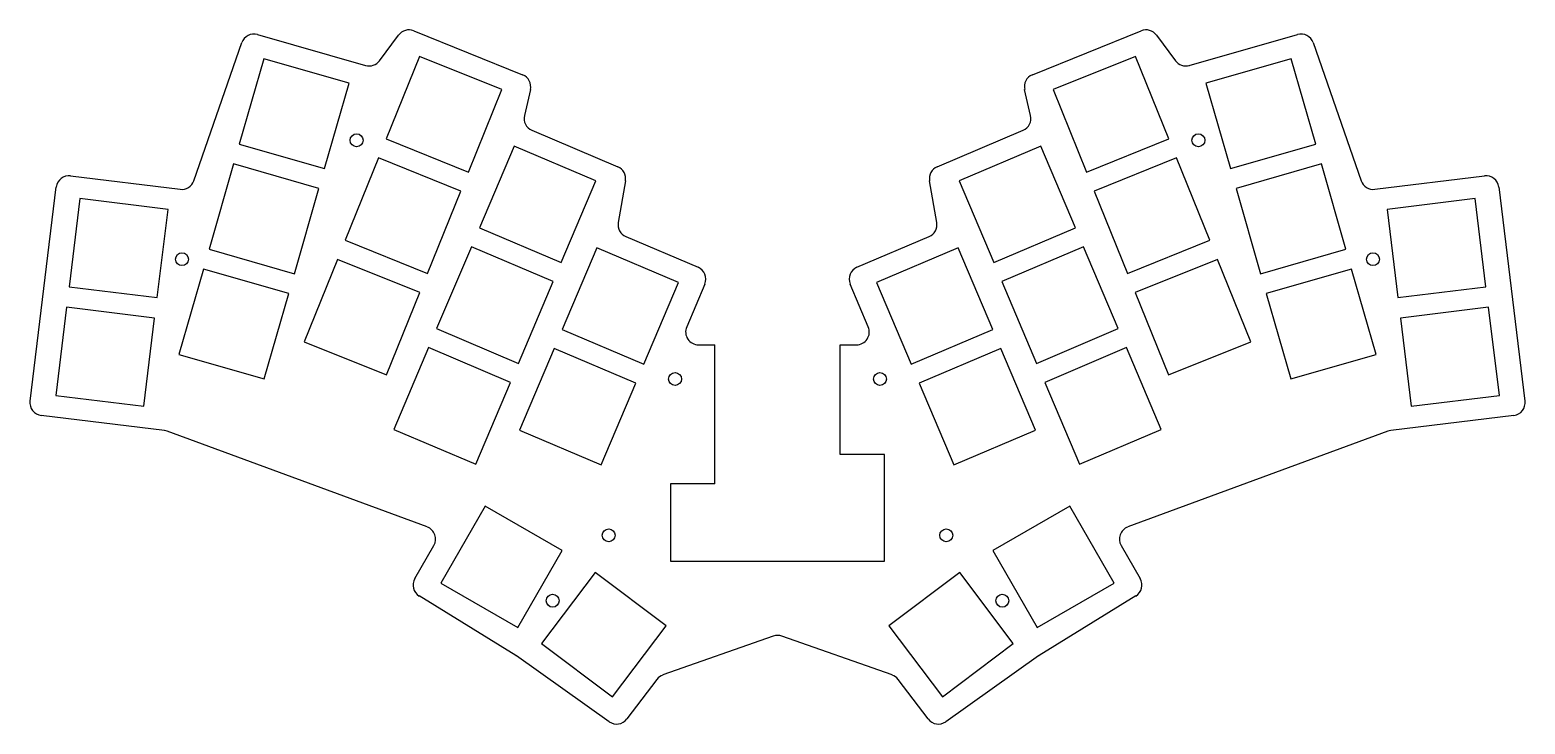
# Model space of a CAD drawing. Header units: millimetres. Extents: x 51 to 283, y -190 to -82.
import ezdxf

# ---------------------------------------------------------------- set-up
doc = ezdxf.new("R2010")
doc.units = ezdxf.units.MM

msp = doc.modelspace()

# ---------------------------------------------------------------- linework, layer by layer
for p, q in [((86.35, -83.11), (103.14, -87.93)), ((105.3, -87.19), (108.26, -83.21)), ((110.61, -82.54), (127.53, -89.38)), ((206.71, -89.38), (223.62, -82.54)), ((225.98, -83.21), (228.93, -87.19)), ((231.09, -87.93), (247.89, -83.11)), ((76.45, -105.82), (83.91, -84.38)), ((250.33, -84.38), (257.78, -105.82)), ((87.31, -86.87), (83.5, -100.13)), ((100.57, -90.67), (87.31, -86.87)), ((111.49, -86.51), (106.32, -99.31)), ((124.29, -91.68), (111.49, -86.51)), ((222.74, -86.51), (209.95, -91.68)), ((227.91, -99.31), (222.74, -86.51)), ((246.93, -86.87), (233.66, -90.67)), ((250.73, -100.13), (246.93, -86.87)), ((96.76, -103.94), (100.57, -90.67)), ((119.12, -104.48), (124.29, -91.68)), ((128.73, -91.68), (127.8, -95.7)), ((206.44, -95.7), (205.51, -91.68)), ((209.95, -91.68), (215.12, -104.48)), ((233.66, -90.67), (237.47, -103.94)), ((106.32, -99.31), (119.12, -104.48)), ((128.96, -97.99), (142.3, -103.65)), ((191.93, -103.65), (205.27, -97.99)), ((215.12, -104.48), (227.91, -99.31)), ((83.5, -100.13), (96.76, -103.94)), ((126.2, -100.46), (120.81, -113.16)), ((138.9, -105.85), (126.2, -100.46)), ((208.03, -100.46), (195.33, -105.85)), ((213.42, -113.16), (208.03, -100.46)), ((237.47, -103.94), (250.73, -100.13)), ((82.62, -103.21), (78.82, -116.47)), ((95.88, -107.02), (82.62, -103.21)), ((105.12, -102.28), (99.96, -115.07)), ((117.92, -107.44), (105.12, -102.28)), ((229.11, -102.28), (216.32, -107.44)), ((234.28, -115.07), (229.11, -102.28)), ((251.61, -103.21), (238.35, -107.02)), ((255.42, -116.47), (251.61, -103.21)), ((51, -140.05), (55.08, -106.8)), ((57.31, -105.06), (74.32, -107.15)), ((133.51, -118.55), (138.9, -105.85)), ((143.49, -105.83), (142.38, -112.33)), ((191.85, -112.33), (190.74, -105.83)), ((195.33, -105.85), (200.72, -118.55)), ((259.91, -107.15), (276.92, -105.06)), ((279.15, -106.8), (283.23, -140.05)), ((58.74, -108.61), (57.06, -122.31)), ((72.44, -110.3), (58.74, -108.61)), ((92.08, -120.28), (95.88, -107.02)), ((112.75, -120.24), (117.92, -107.44)), ((216.32, -107.44), (221.48, -120.24)), ((238.35, -107.02), (242.15, -120.28)), ((275.49, -108.61), (261.8, -110.3)), ((277.17, -122.31), (275.49, -108.61)), ((70.75, -123.99), (72.44, -110.3)), ((261.8, -110.3), (263.48, -123.99)), ((120.81, -113.16), (133.51, -118.55)), ((200.72, -118.55), (213.42, -113.16)), ((99.96, -115.07), (112.75, -120.24)), ((119.56, -116.11), (114.17, -128.81)), ((132.26, -121.5), (119.56, -116.11)), ((143.57, -114.51), (154.77, -119.27)), ((179.46, -119.27), (190.66, -114.51)), ((214.67, -116.11), (201.97, -121.5)), ((220.06, -128.81), (214.67, -116.11)), ((221.48, -120.24), (234.28, -115.07)), ((78.82, -116.47), (92.08, -120.28)), ((98.76, -118.04), (93.59, -130.83)), ((111.55, -123.21), (98.76, -118.04)), ((139.06, -116.24), (133.67, -128.94)), ((151.76, -121.63), (139.06, -116.24)), ((195.17, -116.24), (182.47, -121.63)), ((200.57, -128.94), (195.17, -116.24)), ((235.48, -118.04), (222.68, -123.21)), ((240.65, -130.83), (235.48, -118.04)), ((242.15, -120.28), (255.42, -116.47)), ((77.93, -119.55), (74.13, -132.82)), ((91.2, -123.36), (77.93, -119.55)), ((256.3, -119.55), (243.04, -123.36)), ((260.1, -132.82), (256.3, -119.55)), ((57.06, -122.31), (70.75, -123.99)), ((126.87, -134.2), (132.26, -121.5)), ((146.37, -134.33), (151.76, -121.63)), ((155.83, -121.89), (153.01, -128.54)), ((181.22, -128.54), (178.4, -121.89)), ((182.47, -121.63), (187.86, -134.33)), ((201.97, -121.5), (207.36, -134.2)), ((263.48, -123.99), (277.17, -122.31)), ((87.39, -136.62), (91.2, -123.36)), ((106.38, -136), (111.55, -123.21)), ((222.68, -123.21), (227.85, -136)), ((243.04, -123.36), (246.84, -136.62)), ((56.67, -125.49), (54.99, -139.18)), ((70.36, -127.17), (56.67, -125.49)), ((68.68, -140.86), (70.36, -127.17)), ((277.56, -125.49), (263.87, -127.17)), ((263.87, -127.17), (265.55, -140.86)), ((279.25, -139.18), (277.56, -125.49)), ((114.17, -128.81), (126.87, -134.2)), ((133.67, -128.94), (146.37, -134.33)), ((187.86, -134.33), (200.57, -128.94)), ((207.36, -134.2), (220.06, -128.81)), ((93.59, -130.83), (106.38, -136)), ((112.92, -131.76), (107.53, -144.46)), ((125.62, -137.15), (112.92, -131.76)), ((132.42, -131.89), (127.02, -144.59)), ((145.12, -137.28), (132.42, -131.89)), ((154.85, -131.32), (157.37, -131.32)), ((157.37, -152.93), (157.37, -131.32)), ((176.87, -131.32), (179.38, -131.32)), ((176.87, -148.38), (176.87, -131.32)), ((201.82, -131.89), (189.12, -137.28)), ((207.21, -144.59), (201.82, -131.89)), ((221.32, -131.76), (208.62, -137.15)), ((226.71, -144.46), (221.32, -131.76)), ((227.85, -136), (240.65, -130.83)), ((74.13, -132.82), (87.39, -136.62)), ((246.84, -136.62), (260.1, -132.82)), ((54.99, -139.18), (68.68, -140.86)), ((120.23, -149.85), (125.62, -137.15)), ((139.73, -149.98), (145.12, -137.28)), ((189.12, -137.28), (194.51, -149.98)), ((208.62, -137.15), (214.01, -149.85)), ((265.55, -140.86), (279.25, -139.18)), ((71.87, -144.63), (52.74, -142.28)), ((281.49, -142.28), (262.37, -144.63)), ((112.71, -159.62), (72.31, -144.74)), ((107.53, -144.46), (120.23, -149.85)), ((127.02, -144.59), (139.73, -149.98)), ((194.51, -149.98), (207.21, -144.59)), ((214.01, -149.85), (226.71, -144.46)), ((261.92, -144.74), (221.53, -159.62)), ((183.72, -148.38), (176.87, -148.38)), ((183.72, -164.93), (183.72, -148.38)), ((157.37, -152.93), (150.52, -152.93)), ((150.52, -152.93), (150.52, -164.93)), ((121.72, -156.39), (114.82, -168.34)), ((133.67, -163.29), (121.72, -156.39)), ((212.51, -156.39), (200.57, -163.29)), ((219.41, -168.34), (212.51, -156.39)), ((110.78, -167.64), (113.75, -162.5)), ((220.49, -162.5), (223.45, -167.64)), ((126.77, -175.24), (133.67, -163.29)), ((200.57, -163.29), (207.46, -175.24)), ((138.78, -166.68), (130.48, -177.7)), ((149.8, -174.98), (138.78, -166.68)), ((150.52, -164.93), (183.72, -164.93)), ((195.45, -166.68), (184.43, -174.98)), ((203.75, -177.7), (195.45, -166.68)), ((114.82, -168.34), (126.77, -175.24)), ((207.46, -175.24), (219.41, -168.34)), ((126.48, -179.59), (111.46, -170.34)), ((222.77, -170.34), (207.75, -179.59)), ((141.5, -186), (149.8, -174.98)), ((184.43, -174.98), (192.73, -186)), ((130.48, -177.7), (141.5, -186)), ((166.45, -176.57), (149.3, -182.61)), ((184.94, -182.61), (167.78, -176.57)), ((192.73, -186), (203.75, -177.7)), ((140.97, -189.87), (126.59, -179.66)), ((207.65, -179.66), (193.26, -189.87)), ((148.36, -183.29), (143.73, -189.44)), ((190.51, -189.44), (185.87, -183.29))]:
    msp.add_line(p, q)
for centre in [(101.73, -99.54), (232.5, -99.54), (74.61, -118.02), (259.62, -118.02), (151.21, -136.63), (183.03, -136.63), (140.9, -160.91), (193.33, -160.91), (132.19, -171.08), (202.04, -171.08)]:
    msp.add_circle(centre, 1)
for centre, start, end in [((85.79, -85.03), 74, 160.8357), ((109.86, -84.4), 68, 143.439), ((224.37, -84.4), 36.561, 112), ((248.44, -85.03), 19.1643, 106), ((103.69, -86), 254, 323.439), ((230.54, -86), 216.561, 286), ((126.78, -91.23), 346.9655, 68), ((207.46, -91.23), 112, 193.0345), ((129.74, -96.15), 166.9655, 247), ((204.49, -96.15), 293, 13.0345), ((141.52, -105.49), 350.3245, 67), ((192.71, -105.49), 113, 189.6755), ((57.07, -107.05), 83, 173), ((74.56, -105.17), 263, 340.8357), ((259.67, -105.17), 199.1643, 277), ((277.17, -107.05), 7, 97), ((144.35, -112.67), 170.3245, 247), ((189.88, -112.67), 293, 9.6755), ((153.99, -121.11), 337, 67), ((180.24, -121.11), 113, 203), ((154.85, -129.32), 157, 270), ((179.38, -129.32), 270, 23), ((52.98, -140.3), 173, 263), ((281.25, -140.3), 277, 7), ((71.62, -146.62), 69.7742, 83), ((262.61, -146.62), 97, 110.2258), ((112.01, -161.5), 330, 69.7742), ((222.22, -161.5), 110.2258, 210), ((112.51, -168.64), 150, 238.3584), ((221.72, -168.64), 301.6416, 30), ((167.12, -178.46), 70.6183, 109.3817), ((125.43, -181.29), 54.6416, 58.3584), ((208.8, -181.29), 121.6416, 125.3584), ((149.96, -184.5), 109.3817, 143), ((184.27, -184.5), 37, 70.6183), ((142.13, -188.24), 234.6416, 323), ((192.1, -188.24), 217, 305.3584)]:
    msp.add_arc(centre, 2, start, end)

doc.saveas('drawing.dxf')
